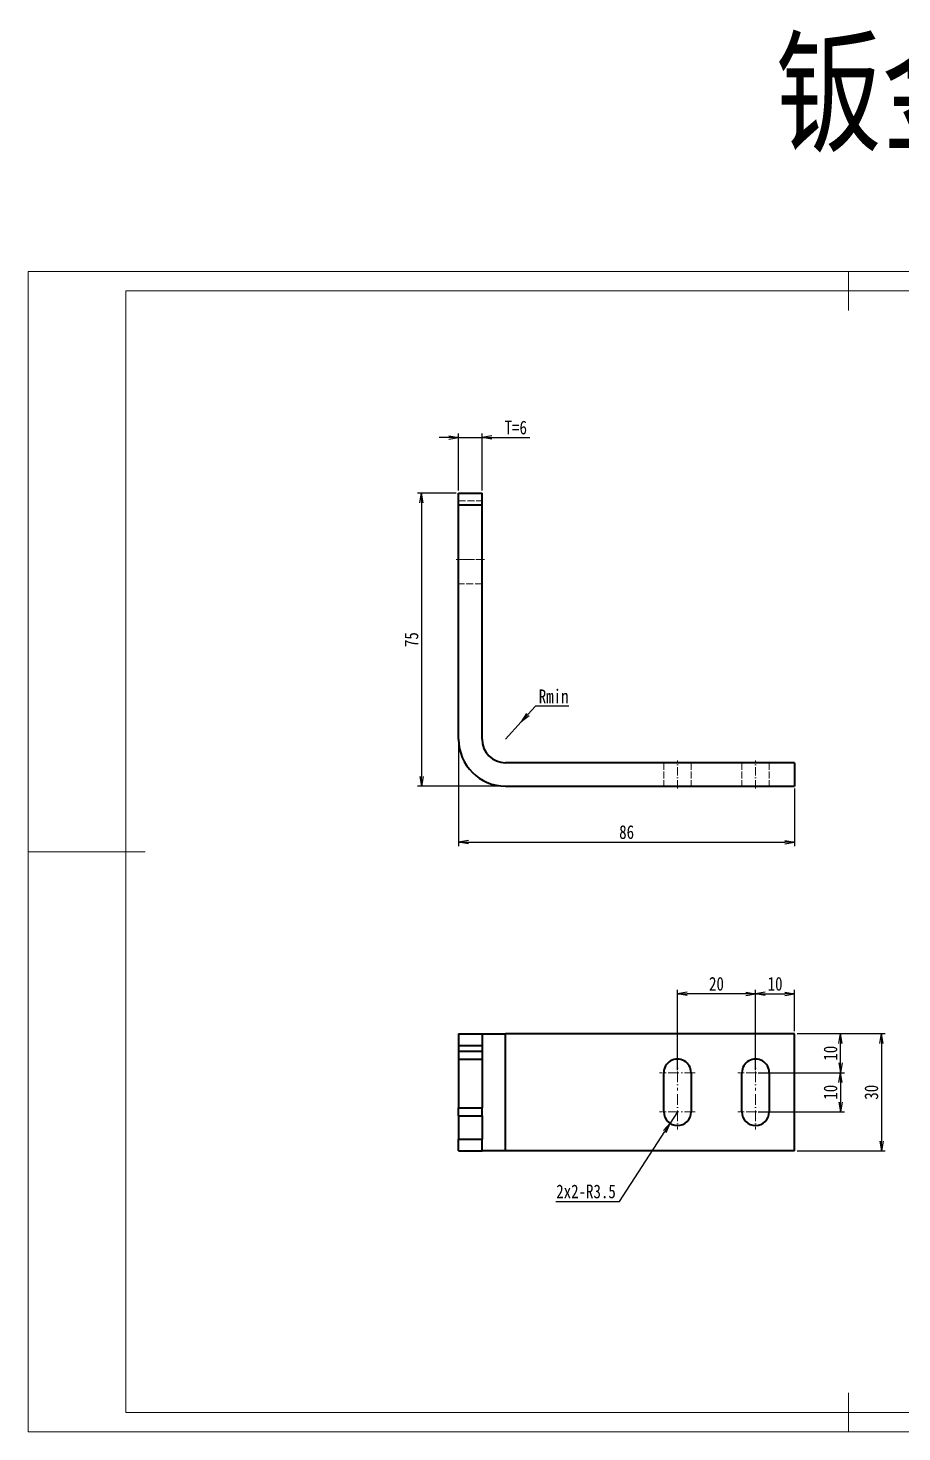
# Model space of a CAD drawing. Header units: millimetres. Extents: x -15766 to 80009, y -9701 to 15159.
# Drawn here: x -10029.4 to -9805.8, y 2838.5 to 3197.8 of the extents above; entities that cross this region are included whole.
import ezdxf

# ---------------------------------------------------------------- set-up
doc = ezdxf.new("R2010")
doc.units = ezdxf.units.MM
for name, pattern in [('CENTER-HOKUTO_1', [16, 13, -1, 1, -1]), ('DASHDOT', [18.5, 12, -3, 0.5, -3]), ('DASHED', [15, 12, -3]), ('HIDDEN-HOKUTO_1', [2, 1, -1])]:
    doc.linetypes.add(name, pattern=pattern)
doc.layers.get('DEFPOINTS').update_dxf_attribs({"lineweight": 18})
for name, color, linetype, lineweight in [('AM_7', 2, 'CENTER-HOKUTO_1', 18), ('AM_HID', 1, 'HIDDEN-HOKUTO_1', 18), ('AM_VIS', 7, 'Continuous', 18), ('CDRAFT0', 7, 'Continuous', 18), ('DIM', 253, 'Continuous', 20), ('title_frame', 7, 'Continuous', 18), ('word_dim', 9, 'Continuous', 18), ('粗实线层_1', 7, 'Continuous', 15)]:
    doc.layers.add(name, color=color, linetype=linetype, lineweight=lineweight)
doc.styles.add('DIM', font='', dxfattribs={"width": 0.8})
doc.styles.get('DIM').set_extended_font_data('NSimSun')
doc.dimstyles.new('1-1$0', dxfattribs={"dimtxt": 3.5, "dimasz": 2.5, "dimexe": 1, "dimexo": 0.625, "dimgap": 0.8, "dimtad": 1, "dimdsep": 46, "dimtxsty": 'DIM', "dimblk": 'OPEN', "dimcen": 0, "dimdle": 5, "dimclrd": 256, "dimclre": 256, "dimclrt": 3, "dimazin": 3, "dimtfac": 0.5, "dimtmove": 0, "dimatfit": 3, "dimldrblk": 'OPEN', "dimfxl": 0, "dimtolj": 1, "dimarcsym": 0})
doc.dimstyles.new('1-1$4', dxfattribs={"dimtxt": 3.5, "dimasz": 2.5, "dimexe": 1, "dimexo": 0.625, "dimgap": 0.8, "dimtad": 1, "dimtih": 1, "dimtoh": 1, "dimzin": 12, "dimdsep": 46, "dimtxsty": 'DIM', "dimblk": 'OPEN', "dimcen": 0, "dimdle": 5, "dimclrd": 256, "dimclre": 256, "dimclrt": 3, "dimazin": 3, "dimtfac": 0.5, "dimtmove": 0, "dimatfit": 3, "dimldrblk": 'OPEN', "dimfxl": 0, "dimtolj": 1, "dimarcsym": 0})

# ---------------------------------------------------------------- blocks, each defined once
blk = doc.blocks.new('*X1570')
at = {"layer": 'CDRAFT0'}
for p, q in [((420, 297), (0, 297)), ((0, 297), (0, 0)), ((420, 0), (420, 297)), ((0, 0), (420, 0))]:
    blk.add_line(p, q, dxfattribs=at)
at = {"layer": '粗实线层_1'}
for p, q in [((210, 297), (210, 287)), ((415, 292), (25, 292)), ((25, 292), (25, 5)), ((415, 5), (415, 292)), ((0, 148.5), (30, 148.5)), ((420, 148.5), (410, 148.5)), ((210, 0), (210, 10)), ((25, 5), (415, 5))]:
    blk.add_line(p, q, dxfattribs=at)
blk = doc.blocks.new('_OPEN')
at = {"color": 0, "linetype": 'ByBlock', "lineweight": -2}
for p, q in [((-1, 0.166667), (0, 0)), ((-1, -0.166667), (0, 0)), ((0, 0), (-1, 0))]:
    blk.add_line(p, q, dxfattribs=at)
blk = doc.blocks.new('*D1628')
at = {"layer": 'DEFPOINTS', "color": 0, "transparency": 16777216}
for p in [(-9919.23, 3078.75), (-9928.74, 3003.75), (-9907.23, 3003.75)]:
    blk.add_point(p, dxfattribs=at)
at = {"layer": 'word_dim', "linetype": 'Continuous', "lineweight": -2, "transparency": 16777216}
for p, q in [((-9919.85, 3078.75), (-9929.74, 3078.75)), ((-9928.74, 3076.25), (-9928.74, 3006.25)), ((-9907.85, 3003.75), (-9929.74, 3003.75))]:
    blk.add_line(p, q, dxfattribs=at)
at = {"layer": 'word_dim', "lineweight": -2, "transparency": 16777216, "xscale": 2.5, "yscale": 2.5, "zscale": 2.5}
for p, rotation in [((-9928.74, 3078.75), 90), ((-9928.74, 3003.75), 270)]:
    blk.add_blockref('_OPEN', p, dxfattribs=dict(at, rotation=rotation))
at = {"layer": 'word_dim', "color": 3, "transparency": 16777216, "insert": (-9931.29, 3041.25), "char_height": 3.5, "attachment_point": 5, "rotation": 90, "style": 'DIM'}
blk.add_mtext('\\A1;75', dxfattribs=at)
blk = doc.blocks.new('*D1629')
at = {"layer": 'DEFPOINTS', "color": 0, "transparency": 16777216}
for p in [(-9919.23, 3015.75), (-9833.23, 3003.75), (-9833.23, 2989.43)]:
    blk.add_point(p, dxfattribs=at)
at = {"layer": 'word_dim', "linetype": 'Continuous', "lineweight": -2, "transparency": 16777216}
for p, q in [((-9919.23, 3015.13), (-9919.23, 2988.43)), ((-9833.23, 3003.13), (-9833.23, 2988.43)), ((-9916.73, 2989.43), (-9835.73, 2989.43))]:
    blk.add_line(p, q, dxfattribs=at)
at = {"layer": 'word_dim', "lineweight": -2, "transparency": 16777216, "xscale": 2.5, "yscale": 2.5, "zscale": 2.5, "rotation": 180}
blk.add_blockref('_OPEN', (-9919.23, 2989.43), dxfattribs=at)
at = {"layer": 'word_dim', "lineweight": -2, "transparency": 16777216, "xscale": 2.5, "yscale": 2.5, "zscale": 2.5}
blk.add_blockref('_OPEN', (-9833.23, 2989.43), dxfattribs=at)
at = {"layer": 'word_dim', "color": 3, "transparency": 16777216, "insert": (-9876.23, 2991.98), "char_height": 3.5, "attachment_point": 5, "style": 'DIM'}
blk.add_mtext('\\A1;86', dxfattribs=at)
blk = doc.blocks.new('*D1630')
at = {"layer": 'DEFPOINTS', "color": 0, "transparency": 16777216}
for p in [(-9913.23, 3092.97), (-9919.23, 3078.75), (-9913.23, 3078.75)]:
    blk.add_point(p, dxfattribs=at)
at = {"layer": 'word_dim', "linetype": 'Continuous', "lineweight": -2, "transparency": 16777216}
for p, q in [((-9919.23, 3079.38), (-9919.23, 3093.97)), ((-9913.23, 3079.38), (-9913.23, 3093.97)), ((-9921.73, 3092.97), (-9924.23, 3092.97)), ((-9919.23, 3092.97), (-9913.23, 3092.97)), ((-9910.73, 3092.97), (-9900.96, 3092.97))]:
    blk.add_line(p, q, dxfattribs=at)
at = {"layer": 'word_dim', "lineweight": -2, "transparency": 16777216, "xscale": 2.5, "yscale": 2.5, "zscale": 2.5}
blk.add_blockref('_OPEN', (-9919.23, 3092.97), dxfattribs=at)
at = {"layer": 'word_dim', "lineweight": -2, "transparency": 16777216, "xscale": 2.5, "yscale": 2.5, "zscale": 2.5, "rotation": 180}
blk.add_blockref('_OPEN', (-9913.23, 3092.97), dxfattribs=at)
at = {"layer": 'word_dim', "color": 3, "transparency": 16777216, "insert": (-9904.59, 3095.52), "char_height": 3.5, "attachment_point": 5, "style": 'DIM'}
blk.add_mtext('\\A1;T=6', dxfattribs=at)
blk = doc.blocks.new('*D1631')
at = {"layer": 'DEFPOINTS', "color": 0, "transparency": 16777216}
for p in [(-9903.2, 3020.2), (-9907.23, 3015.75)]:
    blk.add_point(p, dxfattribs=at)
at = {"layer": 'word_dim', "linetype": 'Continuous', "lineweight": -2, "transparency": 16777216}
for p, q in [((-9899.59, 3024.19), (-9901.53, 3022.06)), ((-9891.06, 3024.19), (-9899.59, 3024.19)), ((-9907.23, 3015.75), (-9903.2, 3020.2))]:
    blk.add_line(p, q, dxfattribs=at)
at = {"layer": 'word_dim', "lineweight": -2, "transparency": 16777216, "xscale": 2.5, "yscale": 2.5, "zscale": 2.5, "rotation": 227.8844058381719}
blk.add_blockref('_OPEN', (-9903.2, 3020.2), dxfattribs=at)
at = {"layer": 'word_dim', "color": 3, "transparency": 16777216, "insert": (-9894.91, 3026.74), "char_height": 3.5, "attachment_point": 5, "style": 'DIM'}
blk.add_mtext('\\A1;Rmin', dxfattribs=at)
blk = doc.blocks.new('*D1632')
at = {"layer": 'DEFPOINTS', "color": 0, "transparency": 16777216}
for p in [(-9833.23, 2940.41), (-9821.49, 2940.41), (-9843.23, 2930.41)]:
    blk.add_point(p, dxfattribs=at)
at = {"layer": 'word_dim', "linetype": 'Continuous', "lineweight": -2, "transparency": 16777216}
for p, q in [((-9832.6, 2940.41), (-9820.49, 2940.41)), ((-9821.49, 2932.91), (-9821.49, 2937.91)), ((-9842.6, 2930.41), (-9820.49, 2930.41))]:
    blk.add_line(p, q, dxfattribs=at)
at = {"layer": 'word_dim', "lineweight": -2, "transparency": 16777216, "xscale": 2.5, "yscale": 2.5, "zscale": 2.5}
for p, rotation in [((-9821.49, 2940.41), 90), ((-9821.49, 2930.41), 270)]:
    blk.add_blockref('_OPEN', p, dxfattribs=dict(at, rotation=rotation))
at = {"layer": 'word_dim', "color": 3, "transparency": 16777216, "insert": (-9824.04, 2935.41), "char_height": 3.5, "attachment_point": 5, "rotation": 90, "style": 'DIM'}
blk.add_mtext('\\A1;10', dxfattribs=at)
blk = doc.blocks.new('*D1633')
at = {"layer": 'DEFPOINTS', "color": 0, "transparency": 16777216}
for p in [(-9843.23, 2930.41), (-9843.23, 2920.41), (-9821.49, 2920.41)]:
    blk.add_point(p, dxfattribs=at)
at = {"layer": 'word_dim', "linetype": 'Continuous', "lineweight": -2, "transparency": 16777216}
for p, q in [((-9842.6, 2930.41), (-9820.49, 2930.41)), ((-9821.49, 2927.91), (-9821.49, 2922.91)), ((-9842.6, 2920.41), (-9820.49, 2920.41))]:
    blk.add_line(p, q, dxfattribs=at)
at = {"layer": 'word_dim', "lineweight": -2, "transparency": 16777216, "xscale": 2.5, "yscale": 2.5, "zscale": 2.5}
for p, rotation in [((-9821.49, 2930.41), 90), ((-9821.49, 2920.41), 270)]:
    blk.add_blockref('_OPEN', p, dxfattribs=dict(at, rotation=rotation))
at = {"layer": 'word_dim', "color": 3, "transparency": 16777216, "insert": (-9824.04, 2925.41), "char_height": 3.5, "attachment_point": 5, "rotation": 90, "style": 'DIM'}
blk.add_mtext('\\A1;10', dxfattribs=at)
blk = doc.blocks.new('*D1634')
at = {"layer": 'DEFPOINTS', "color": 0, "transparency": 16777216}
for p in [(-9833.23, 2940.41), (-9833.23, 2910.41), (-9811.03, 2910.41)]:
    blk.add_point(p, dxfattribs=at)
at = {"layer": 'word_dim', "linetype": 'Continuous', "lineweight": -2, "transparency": 16777216}
for p, q in [((-9832.6, 2940.41), (-9810.03, 2940.41)), ((-9811.03, 2937.91), (-9811.03, 2912.91)), ((-9832.6, 2910.41), (-9810.03, 2910.41))]:
    blk.add_line(p, q, dxfattribs=at)
at = {"layer": 'word_dim', "lineweight": -2, "transparency": 16777216, "xscale": 2.5, "yscale": 2.5, "zscale": 2.5}
for p, rotation in [((-9811.03, 2940.41), 90), ((-9811.03, 2910.41), 270)]:
    blk.add_blockref('_OPEN', p, dxfattribs=dict(at, rotation=rotation))
at = {"layer": 'word_dim', "color": 3, "transparency": 16777216, "insert": (-9813.58, 2925.41), "char_height": 3.5, "attachment_point": 5, "rotation": 90, "style": 'DIM'}
blk.add_mtext('\\A1;30', dxfattribs=at)
blk = doc.blocks.new('*D1635')
at = {"layer": 'DEFPOINTS', "color": 0, "transparency": 16777216}
for p in [(-9833.23, 2950.6), (-9833.23, 2940.41), (-9843.23, 2930.41)]:
    blk.add_point(p, dxfattribs=at)
at = {"layer": 'word_dim', "linetype": 'Continuous', "lineweight": -2, "transparency": 16777216}
for p, q in [((-9843.23, 2931.03), (-9843.23, 2951.6)), ((-9840.73, 2950.6), (-9835.73, 2950.6)), ((-9833.23, 2941.03), (-9833.23, 2951.6))]:
    blk.add_line(p, q, dxfattribs=at)
at = {"layer": 'word_dim', "lineweight": -2, "transparency": 16777216, "xscale": 2.5, "yscale": 2.5, "zscale": 2.5, "rotation": 180}
blk.add_blockref('_OPEN', (-9843.23, 2950.6), dxfattribs=at)
at = {"layer": 'word_dim', "lineweight": -2, "transparency": 16777216, "xscale": 2.5, "yscale": 2.5, "zscale": 2.5}
blk.add_blockref('_OPEN', (-9833.23, 2950.6), dxfattribs=at)
at = {"layer": 'word_dim', "color": 3, "transparency": 16777216, "insert": (-9838.23, 2953.15), "char_height": 3.5, "attachment_point": 5, "style": 'DIM'}
blk.add_mtext('\\A1;10', dxfattribs=at)
blk = doc.blocks.new('*D1636')
at = {"layer": 'DEFPOINTS', "color": 0, "transparency": 16777216}
for p in [(-9863.23, 2950.6), (-9863.23, 2930.41), (-9843.23, 2930.41)]:
    blk.add_point(p, dxfattribs=at)
at = {"layer": 'word_dim', "linetype": 'Continuous', "lineweight": -2, "transparency": 16777216}
for p, q in [((-9863.23, 2931.03), (-9863.23, 2951.6)), ((-9845.73, 2950.6), (-9860.73, 2950.6)), ((-9843.23, 2931.03), (-9843.23, 2951.6))]:
    blk.add_line(p, q, dxfattribs=at)
at = {"layer": 'word_dim', "lineweight": -2, "transparency": 16777216, "xscale": 2.5, "yscale": 2.5, "zscale": 2.5, "rotation": 180}
blk.add_blockref('_OPEN', (-9863.23, 2950.6), dxfattribs=at)
at = {"layer": 'word_dim', "lineweight": -2, "transparency": 16777216, "xscale": 2.5, "yscale": 2.5, "zscale": 2.5}
blk.add_blockref('_OPEN', (-9843.23, 2950.6), dxfattribs=at)
at = {"layer": 'word_dim', "color": 3, "transparency": 16777216, "insert": (-9853.23, 2953.15), "char_height": 3.5, "attachment_point": 5, "style": 'DIM'}
blk.add_mtext('\\A1;20', dxfattribs=at)
blk = doc.blocks.new('*D1637')
at = {"layer": 'DEFPOINTS', "color": 0, "transparency": 16777216}
for p in [(-9865.12, 2917.47), (-9863.23, 2920.41)]:
    blk.add_point(p, dxfattribs=at)
at = {"layer": 'word_dim', "linetype": 'Continuous', "lineweight": -2, "transparency": 16777216}
for p, q in [((-9863.23, 2920.41), (-9865.12, 2917.47)), ((-9878.04, 2897.46), (-9866.48, 2915.37)), ((-9894.36, 2897.46), (-9878.04, 2897.46))]:
    blk.add_line(p, q, dxfattribs=at)
at = {"layer": 'word_dim', "lineweight": -2, "transparency": 16777216, "xscale": 2.5, "yscale": 2.5, "zscale": 2.5, "rotation": 57.14604487611342}
blk.add_blockref('_OPEN', (-9865.12, 2917.47), dxfattribs=at)
at = {"layer": 'word_dim', "color": 3, "transparency": 16777216, "insert": (-9886.62, 2900.01), "char_height": 3.5, "attachment_point": 5, "style": 'DIM'}
blk.add_mtext('\\A1;2x2-R3.5', dxfattribs=at)

msp = doc.modelspace()

# ---------------------------------------------------------------- linework, layer by layer
at = {"layer": 'AM_7', "color": 2, "linetype": 'DASHDOT', "lineweight": 13, "ltscale": 0.180017}
msp.add_line((-9912.62529, 3061.75091), (-9919.82597, 3061.75091), dxfattribs=at)
at = {"layer": 'AM_7', "color": 2, "linetype": 'DASHDOT', "lineweight": 13, "ltscale": 0.180005}
for p, q in [((-9863.22538, 3003.15081), (-9863.22538, 3010.35101)), ((-9843.22538, 3003.15081), (-9843.22538, 3010.35101))]:
    msp.add_line(p, q, dxfattribs=at)
at = {"layer": 'AM_7', "color": 2, "linetype": 'DASHDOT', "lineweight": 13, "ltscale": 0.227496}
for p, q in [((-9863.22538, 2934.95673), (-9863.22538, 2925.85688)), ((-9843.22538, 2934.95673), (-9843.22538, 2925.85688)), ((-9863.22538, 2924.95673), (-9863.22538, 2915.85688)), ((-9843.22538, 2924.95673), (-9843.22538, 2915.85688))]:
    msp.add_line(p, q, dxfattribs=at)
at = {"layer": 'AM_7', "color": 2, "linetype": 'DASHDOT', "lineweight": 13, "ltscale": 0.227502}
for p, q in [((-9858.67558, 2930.40668), (-9867.77568, 2930.40668)), ((-9838.67558, 2930.40668), (-9847.77568, 2930.40668)), ((-9858.67558, 2920.40668), (-9867.77568, 2920.40668)), ((-9838.67558, 2920.40668), (-9847.77568, 2920.40668))]:
    msp.add_line(p, q, dxfattribs=at)
at = {"layer": 'AM_HID', "color": 1, "linetype": 'DASHED', "lineweight": 13, "ltscale": 0.15}
for p, q in [((-9919.22538, 3076.75091), (-9913.22538, 3076.75091)), ((-9919.22538, 3076.75091), (-9913.22538, 3076.75091)), ((-9919.22538, 3075.75091), (-9913.22538, 3075.75091)), ((-9919.22538, 3061.75091), (-9913.22538, 3061.75091)), ((-9919.22538, 3061.75091), (-9913.22538, 3061.75091)), ((-9913.22538, 3055.50091), (-9919.22538, 3055.50091)), ((-9866.72538, 3009.75091), (-9866.72538, 3003.75091)), ((-9859.72538, 3009.75091), (-9859.72538, 3003.75091)), ((-9846.72538, 3009.75091), (-9846.72538, 3003.75091)), ((-9839.72538, 3009.75091), (-9839.72538, 3003.75091))]:
    msp.add_line(p, q, dxfattribs=at)
at = {"layer": 'AM_HID', "color": 1, "linetype": 'DASHED', "lineweight": 13}
msp.add_line((-9907.22538, 2910.40668), (-9907.22538, 2940.40668), dxfattribs=at)
at = {"layer": 'AM_VIS', "color": 7, "lineweight": 35, "ltscale": 0.15}
for p, q in [((-9919.22538, 3078.75091), (-9913.22538, 3078.75091)), ((-9919.22538, 3075.75091), (-9913.22538, 3075.75091)), ((-9833.22538, 3009.75091), (-9833.22538, 3003.75091)), ((-9919.22538, 2940.40668), (-9913.22538, 2940.40668)), ((-9913.22538, 2940.40668), (-9907.22538, 2940.40668)), ((-9919.22538, 2937.40668), (-9913.22538, 2937.40668)), ((-9919.22538, 2935.91889), (-9913.22538, 2935.91889)), ((-9919.22538, 2933.91889), (-9913.22538, 2933.91889)), ((-9919.22538, 2921.41889), (-9913.22538, 2921.41889)), ((-9919.22538, 2919.41889), (-9913.22538, 2919.41889)), ((-9919.22538, 2913.40668), (-9913.22538, 2913.40668)), ((-9919.22538, 2910.40668), (-9913.22538, 2910.40668)), ((-9907.22538, 2910.40668), (-9913.22538, 2910.40668))]:
    msp.add_line(p, q, dxfattribs=at)
at = {"layer": 'AM_VIS', "color": 7, "lineweight": 35, "ltscale": 0.075}
for p, q in [((-9919.22538, 3075.75091), (-9919.22538, 3078.75091)), ((-9913.22538, 3075.75091), (-9913.22538, 3078.75091)), ((-9919.22538, 2940.40668), (-9919.22538, 2937.40668)), ((-9913.22538, 2940.40668), (-9913.22538, 2937.40668)), ((-9919.22538, 2910.40668), (-9919.22538, 2913.40668)), ((-9913.22538, 2910.40668), (-9913.22538, 2913.40668))]:
    msp.add_line(p, q, dxfattribs=at)
at = {"layer": 'AM_VIS', "color": 7, "lineweight": 35}
for p, q in [((-9919.22538, 3015.75091), (-9919.22538, 3075.75091)), ((-9913.22538, 3015.75091), (-9913.22538, 3075.75091)), ((-9833.22538, 3009.75091), (-9907.22538, 3009.75091)), ((-9907.22538, 3003.75091), (-9833.22538, 3003.75091)), ((-9907.22538, 2910.40668), (-9907.22538, 2940.40668)), ((-9833.22538, 2940.40668), (-9907.22538, 2940.40668)), ((-9833.22538, 2910.40668), (-9833.22538, 2940.40668)), ((-9833.22538, 2910.40668), (-9907.22538, 2910.40668))]:
    msp.add_line(p, q, dxfattribs=at)
at = {"layer": 'AM_VIS', "color": 7, "lineweight": 35, "ltscale": 0.037195}
for p, q in [((-9919.22538, 2937.40668), (-9919.22538, 2935.91889)), ((-9913.22538, 2937.40668), (-9913.22538, 2935.91889))]:
    msp.add_line(p, q, dxfattribs=at)
at = {"layer": 'AM_VIS', "color": 7, "lineweight": 35, "ltscale": 0.05}
for p, q in [((-9919.22538, 2935.91889), (-9919.22538, 2933.91889)), ((-9913.22538, 2935.91889), (-9913.22538, 2933.91889)), ((-9919.22538, 2919.41889), (-9919.22538, 2921.41889)), ((-9913.22538, 2919.41889), (-9913.22538, 2921.41889))]:
    msp.add_line(p, q, dxfattribs=at)
at = {"layer": 'AM_VIS', "color": 7, "lineweight": 35, "ltscale": 0.3125}
for p, q in [((-9919.22538, 2933.91889), (-9919.22538, 2921.41889)), ((-9913.22538, 2933.91889), (-9913.22538, 2921.41889))]:
    msp.add_line(p, q, dxfattribs=at)
at = {"layer": 'AM_VIS', "color": 7, "lineweight": 35, "ltscale": 0.25}
for p, q in [((-9866.72538, 2920.40668), (-9866.72538, 2930.40668)), ((-9859.72538, 2930.40668), (-9859.72538, 2920.40668)), ((-9846.72538, 2920.40668), (-9846.72538, 2930.40668)), ((-9839.72538, 2930.40668), (-9839.72538, 2920.40668))]:
    msp.add_line(p, q, dxfattribs=at)
at = {"layer": 'AM_VIS', "color": 7, "lineweight": 35, "ltscale": 0.150305}
for p, q in [((-9919.22538, 2919.41889), (-9919.22538, 2913.40668)), ((-9913.22538, 2919.41889), (-9913.22538, 2913.40668))]:
    msp.add_line(p, q, dxfattribs=at)
at = {"layer": 'AM_VIS', "color": 7, "lineweight": 35}
for centre, radius, start, end in [((-9907.22538, 3015.75091), 12, 180.000005, 269.9999975), ((-9907.22538, 3015.75091), 6, 180.000005, 269.9999975), ((-9863.22538, 2930.40668), 3.5, 360, 180.000005), ((-9843.22538, 2930.40668), 3.5, 360, 180.000005), ((-9863.22538, 2920.40668), 3.5, 180.000005, 360), ((-9843.22538, 2920.40668), 3.5, 180.000005, 360)]:
    msp.add_arc(centre, radius, start, end, dxfattribs=at)

# ---------------------------------------------------------------- block references
at = {"layer": 'title_frame'}
msp.add_blockref('*X1570', (-10029.42116, 2838.48453), dxfattribs=at)

# ---------------------------------------------------------------- texts
at = {"layer": 'DIM', "insert": (-9838.13519, 3193.81136), "char_height": 25, "width": 104.980501, "attachment_point": 1, "style": 'DIM'}
msp.add_mtext('{\\C3;钣金}', dxfattribs=at)

# ---------------------------------------------------------------- dimensions: what is measured, and where the dimension line sits
at = {"layer": 'word_dim', "color": 3, "true_color": 0x00ff00}
dim = msp.add_linear_dim(base=(-9913.22538, 3092.97028), p1=(-9919.22538, 3078.75091), p2=(-9913.22538, 3078.75091), dimstyle='1-1$0', override={"dimpost": 'T=<>'}, dxfattribs=at)
dim.commit()
dim.dimension.update_dxf_attribs({"geometry": '*D1630', "text_midpoint": (-9904.59427, 3095.52028)})
for base, p1, p2, picture, middle in [((-9928.73725, 3003.75091), (-9919.22538, 3078.75091), (-9907.22538, 3003.75091), '*D1628', (-9931.28725, 3041.25091)), ((-9821.49111, 2940.40668), (-9843.22563, 2930.40668), (-9833.22538, 2940.40668), '*D1632', (-9824.04111, 2935.40668)), ((-9811.03264, 2910.40668), (-9833.22538, 2940.40668), (-9833.22563, 2910.40668), '*D1634', (-9813.58264, 2925.40668)), ((-9821.49111, 2920.40668), (-9843.22563, 2930.40668), (-9843.22563, 2920.40668), '*D1633', (-9824.04111, 2925.40668))]:
    dim = msp.add_linear_dim(base=base, p1=p1, p2=p2, angle=90, dimstyle='1-1$0', dxfattribs=at)
    dim.commit()
    dim.dimension.update_dxf_attribs({"geometry": picture, "text_midpoint": middle})
dim = msp.add_radius_dim(center=(-9907.22538, 3015.75091), mpoint=(-9903.20161, 3020.20167), text='Rmin', dimstyle='1-1$4', dxfattribs=at)
dim.commit()
dim.dimension.update_dxf_attribs({"geometry": '*D1631', "text_midpoint": (-9894.91371, 3024.19317), "dimtype": 164})
for base, p1, p2, picture, middle in [((-9833.22538, 2989.43081), (-9919.22538, 3015.75091), (-9833.22538, 3003.75091), '*D1629', (-9876.22538, 2991.98081)), ((-9863.22563, 2950.60035), (-9843.22563, 2930.40668), (-9863.22563, 2930.40668), '*D1636', (-9853.22563, 2953.15035)), ((-9833.22538, 2950.60035), (-9843.22563, 2930.40668), (-9833.22538, 2940.40668), '*D1635', (-9838.22551, 2953.15035))]:
    dim = msp.add_linear_dim(base=base, p1=p1, p2=p2, dimstyle='1-1$0', dxfattribs=at)
    dim.commit()
    dim.dimension.update_dxf_attribs({"geometry": picture, "text_midpoint": middle})
dim = msp.add_radius_dim(center=(-9863.22538, 2920.4068), mpoint=(-9865.12413, 2917.46661), dimstyle='1-1$4', override={"dimpost": '2x2-R<>'}, dxfattribs=at)
dim.commit()
dim.dimension.update_dxf_attribs({"geometry": '*D1637', "text_midpoint": (-9886.62408, 2897.46346), "dimtype": 164})

doc.saveas('drawing.dxf')
